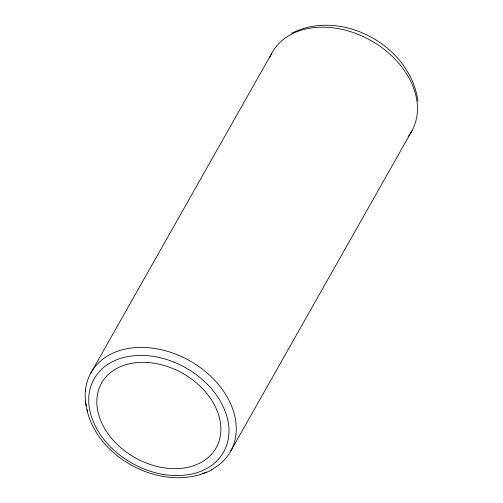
<?xml version="1.0" encoding="UTF-8"?>
<svg xmlns="http://www.w3.org/2000/svg" width="503" height="503" viewBox="0 0 503 503"><rect width="100%" height="100%" fill="white"/><g stroke="black" fill="none" stroke-linecap="round" stroke-linejoin="round"><path stroke-width="0.75" d="M85.409 389.479C80.744 450.437 159.162 496.933 212.09 469.802M90.609 373.452L271.783 53.23M230.902 450.795L412.076 130.573M291.564 33.261C341.763 7.947 410.605 45.811 417.911 101.134M173.963 362.122C164.217 358.161 153.799 355.766 143.267 355.451A76.456 56.279 29.5 0 0 124.065 357.4C114.785 359.67 105.932 364.31 99.493 371.478A76.456 56.279 29.5 0 0 91.206 385.273C87.937 394.233 88.038 404.148 90.49 413.296A76.412 56.248 29.5 0 0 97.972 430.851C103.945 440.886 112.15 449.481 121.531 456.397A76.412 56.248 29.5 0 0 140.394 467.432C151.089 472.248 162.676 475.203 174.428 475.542A76.456 56.279 29.5 0 0 193.63 473.587C202.916 471.317 211.769 466.677 218.201 459.509A76.456 56.279 29.5 0 0 226.476 445.715C229.387 437.717 229.657 428.927 227.909 420.64A75.752 55.764 29.5 0 0 219.736 400.143C213.737 390.127 205.526 381.519 196.17 374.578A75.752 55.764 29.5 0 0 173.963 362.122M269.583 57.964A80.103 58.964 29.5 0 1 371.145 40.68A80.103 58.964 29.5 0 1 408.09 136.678M85.403 391.284A80.103 58.964 29.5 0 1 193.856 363.223A80.103 58.964 29.5 0 1 211.147 469.833M206.526 471.984A80.103 58.964 29.5 0 1 202.225 473.549M87.641 411.636A80.103 58.964 29.5 0 1 87.038 409.436M86.227 405.77A80.103 58.964 29.5 0 1 85.567 401.369M108.271 434.07A65.799 48.433 29.5 0 0 215.246 449.349A65.799 48.433 29.5 0 0 153.025 363.059A65.799 48.433 29.5 0 0 108.271 434.07"/></g></svg>
